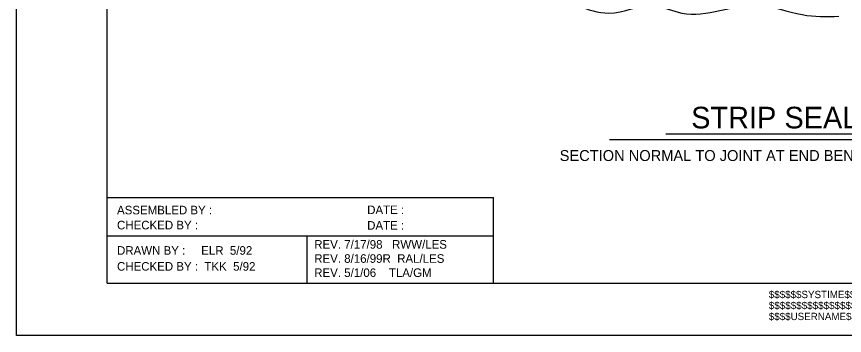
# Model space of a CAD drawing. Extents: x 0 to 10012, y 0 to 9982.
# Drawn here: x 0 to 3.174, y 0 to 1.223 of the extents above; entities that cross this region are included whole.
import ezdxf

# ---------------------------------------------------------------- set-up
doc = ezdxf.new("R2010")
doc.units = 0
for name, color, linetype in [('Mis Object Lines', 7, 'Continuous'), ('Plan Sheet', 7, 'Continuous'), ('Plot Label', 7, 'Continuous'), ('Plot Shape', 7, 'Continuous'), ('Text', 7, 'Continuous')]:
    doc.layers.add(name, color=color, linetype=linetype)

msp = doc.modelspace()

# ---------------------------------------------------------------- linework, layer by layer
at = {"layer": 'Mis Object Lines'}
msp.add_spline([(2.1518, 1.2634), (2.2703, 1.2359), (2.4464, 1.2634), (2.5505, 1.2359), (2.8441, 1.2658), (3.013, 1.2299), (3.1526, 1.2236)], degree=3, dxfattribs=at)
at = {"layer": 'Plan Sheet'}
for p, q in [((0.3479, 0.2), (0.3479, 7.13)), ((0.3479, 0.5292), (1.8292, 0.5292)), ((1.8292, 0.2), (1.8292, 0.5292)), ((1.8292, 0.5292), (1.8292, 0.5292)), ((1.8292, 0.3803), (0.3479, 0.3803)), ((1.1147, 0.2), (1.1147, 0.3803)), ((0.3479, 0.2), (1.8292, 0.2)), ((0.3479, 0.2), (10.908, 0.2)), ((0, 0), (0, 0))]:
    msp.add_line(p, q, dxfattribs=at)
at = {"layer": 'Plot Shape'}
msp.add_lwpolyline([(0, 7.26), (10.9109, 7.26), (10.9109, 0), (0, 0)], close=True, dxfattribs=at)
at = {"layer": 'Text'}
for p, q in [((2.4892, 0.7727), (3.9945, 0.7727)), ((2.2738, 0.7517), (4.1908, 0.7517))]:
    msp.add_line(p, q, dxfattribs=at)

# ---------------------------------------------------------------- texts
at = {"layer": 'Plan Sheet'}
for s, height, p in [('ASSEMBLED BY :', 0.032917, (0.3852, 0.4642)), ('DATE :', 0.03292, (1.3444, 0.4652)), ('CHECKED BY :', 0.032917, (0.3852, 0.4066)), ('DATE :', 0.03292, (1.3444, 0.4054)), ('REV. 7/17/98   RWW/LES', 0.032917, (1.1414, 0.3326)), ('DRAWN BY :     ELR  5/92', 0.032917, (0.3852, 0.3094)), ('REV. 8/16/99R  RAL/LES', 0.032917, (1.1414, 0.2784)), ('CHECKED BY :  TKK  5/92', 0.032917, (0.3852, 0.2483)), ('REV. 5/1/06    TLA/GM', 0.032917, (1.1414, 0.2241))]:
    msp.add_text(s, height=height, dxfattribs=at).set_placement(p)
at = {"layer": 'Plot Label'}
for s, height, p in [('$$$$$$SYSTIME$$$$$', 0.028062, (2.8845, 0.143)), ('$$$$$$$$$$$$$$$$$$$$$$$DGN$$$$$$$$$$$$$$$$$$$$$$$', 0.028234, (2.8845, 0.1009)), ('$$$$USERNAME$$$$', 0.028062, (2.8845, 0.0588))]:
    msp.add_text(s, height=height, dxfattribs=at).set_placement(p)
at = {"layer": 'Text'}
for s, height, p in [('STRIP SEAL DETAILS', 0.082969, (2.5867, 0.7937)), ('SECTION NORMAL TO JOINT AT END BENT - CONCRETE SUPERSTRUCTURE', 0.041927, (2.0826, 0.6688))]:
    msp.add_text(s, height=height, dxfattribs=at).set_placement(p)

doc.saveas('drawing.dxf')
